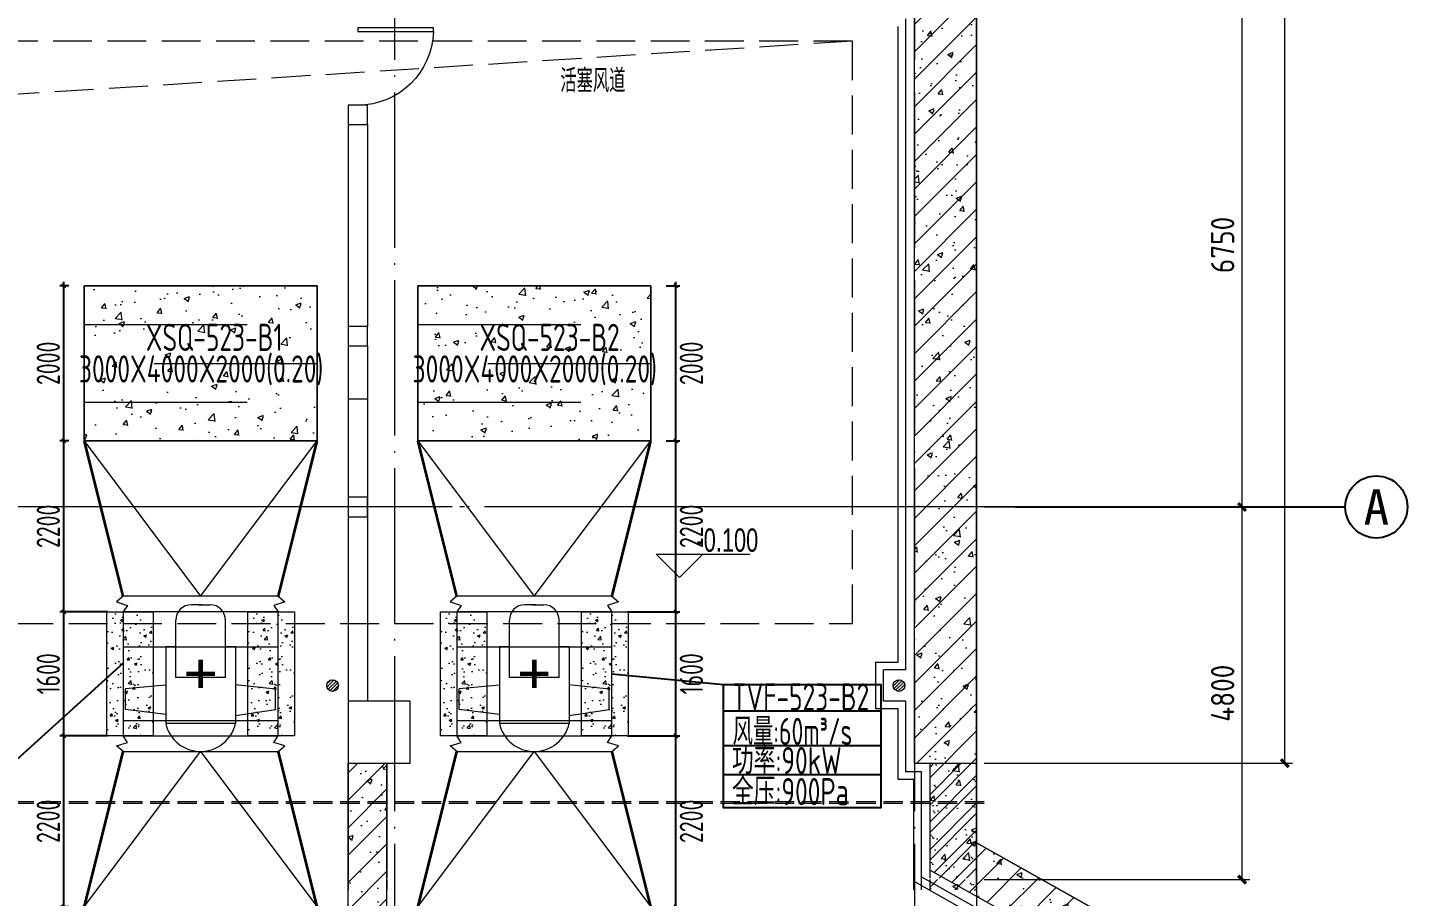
# Model space of a CAD drawing. Extents: x 4 to 13611208, y -605838 to 574722.
# Drawn here: x 13461467 to 13479250, y 179843 to 191035 of the extents above; entities that cross this region are included whole.
import ezdxf
from ezdxf.enums import TextEntityAlignment as Align

# ---------------------------------------------------------------- set-up
doc = ezdxf.new("R2010")
doc.units = 0
doc.header["$LTSCALE"] = 1000
doc.header["$MEASUREMENT"] = 0
doc.linetypes.add('DASH', pattern=[0.35, 0.25, -0.1])
doc.linetypes.add('DOTE', pattern=[2.42, 2, -0.2, 0.02, -0.2])
for name, color, linetype, lineweight in [('1-预埋件', 8, 'Continuous', 5), ('pipe排水', 8, 'Continuous', 5), ('SDF-设备', 1, 'Continuous', 5), ('SDF-风管', 3, 'Continuous', 20), ('建筑底图', 8, 'Continuous', 13)]:
    doc.layers.add(name, color=color, linetype=linetype, lineweight=lineweight)
for name, color, linetype in [('AXIS', 3, 'Continuous'), ('AXIS_TEXT', 7, 'Continuous'), ('SDF-标注', 7, 'Continuous')]:
    doc.layers.add(name, color=color, linetype=linetype)
doc.styles.add('67', font='gbenor.shx', dxfattribs={"width": 0.7, "bigfont": 'hztxt.shx'})
doc.styles.add('C', font='HZTXT_E', dxfattribs={"width": 0.7, "bigfont": 'HZTXT'})
doc.styles.add('COMPLEX', font='hztxt_e.shx', dxfattribs={"width": 0.6, "bigfont": 'HZTXT.shx'})
doc.styles.add('DIM_FONT', font='gbenor.shx', dxfattribs={"bigfont": 'gbcbig.shx'})
doc.styles.add('du', font='gbenor.shx', dxfattribs={"width": 0.8, "bigfont": 'hztxt.shx'})
doc.styles.add('宋体', font='')
doc.styles.add('晓游', font='gbenor.shx', dxfattribs={"width": 0.8, "bigfont": 'hztxt.shx'})
doc.styles.get('宋体').set_extended_font_data('SimSun')
doc.dimstyles.new('67', dxfattribs={"dimscale": 100, "dimtxt": 3, "dimasz": 0.5, "dimexe": 0.5, "dimexo": 2, "dimgap": 0.5, "dimtad": 2, "dimdec": 0, "dimrnd": 5, "dimzin": 0, "dimdsep": 46, "dimtxsty": 'du', "dimblk": 'ARCHTICK', "dimcen": 0, "dimdle": 0.5, "dimclrd": 256, "dimclre": 256, "dimclrt": 256, "dimazin": 0, "dimtfac": 1, "dimtdec": 0, "dimtix": 1, "dimtmove": 2, "dimatfit": 3, "dimfxl": 100, "dimtolj": 1, "dimtzin": 0, "dimlwd": -1, "dimlwe": -1, "dimarcsym": 0})
doc.dimstyles.new('_TCH_ARCH&&100', dxfattribs={"dimtxt": 300, "dimasz": 100, "dimexe": 100, "dimexo": 100, "dimgap": 100, "dimtad": 1, "dimdec": 0, "dimzin": 0, "dimdsep": 46, "dimtxsty": 'DIM_FONT', "dimblk": 'ARCHTICK', "dimcen": 0.09, "dimclrd": 3, "dimclre": 3, "dimclrt": 7, "dimaunit": 1, "dimazin": 2, "dimtfac": 1, "dimtdec": 0, "dimtix": 1, "dimtmove": 2, "dimatfit": 3, "dimfxl": 1, "dimtolj": 1, "dimtzin": 0, "dimlwd": 18, "dimlwe": 18, "dimarcsym": 0})
pattern_1 = [(50, (793255.26, 8e-09), (717.260183, -62.752135), [75, -825]), (355, (793255.26, 8e-09), (-138.751334, 752.192134), [60, -660]), (100.4514, (793315, -5.2), (578.50938, 689.439542), [63.74019, -701.14211]), (46.1842, (793255.26, 200), (1067.24105, -165.519014), [112.5, -1237.5]), (96.6356, (793344.2, 186.2), (934.662706, 974.11787), [95.61029, -1051.713]), (351.1842, (793255.3, 200), (934.661945, 974.1186), [90, -990]), (21, (793355.26, 150), (596.907052, -402.61889), [75, -825]), (326, (793355.26, 150), (243.31533, 725.150045), [60, -660]), (71.4514, (793405, 116.45), (840.22263, 322.530497), [63.74019, -701.14211]), (37.5, (793255.26, 8e-09), (12.1598553, 332.893854), [0, -652, 0, -670, 0, -662.5]), (7.5, (793255.26, 8e-09), (263.069537, 394.411712), [0, -382, 0, -637, 0, -252.5]), (327.5, (793032.26, 8e-09), (533.822436, -22.554872), [0, -250, 0, -780, 0, -1035]), (317.5, (792932.26, 8e-09), (583.18617, 100.104982), [0, -325, 0, -518, 0, -735])]
pattern_2 = [(45, (793255.26, 8e-09), (-176.7766953, 176.7766953), []), (50, (793255.26, 8e-09), (717.260183, -62.752135), [75, -825]), (355, (793255.26, 8e-09), (-138.751334, 752.192134), [60, -660]), (100.4514, (793315, -5.2), (578.50938, 689.439542), [63.74019, -701.14211]), (46.1842, (793255.26, 200), (1067.24105, -165.519014), [112.5, -1237.5]), (96.6356, (793344.2, 186.2), (934.662706, 974.11787), [95.61029, -1051.713]), (351.1842, (793255.3, 200), (934.661945, 974.1186), [90, -990]), (21, (793355.26, 150), (596.907052, -402.61889), [75, -825]), (326, (793355.26, 150), (243.31533, 725.150045), [60, -660]), (71.4514, (793405, 116.45), (840.22263, 322.530497), [63.74019, -701.14211]), (37.5, (793255.26, 8e-09), (12.1598553, 332.893854), [0, -652, 0, -670, 0, -662.5]), (7.5, (793255.26, 8e-09), (263.069537, 394.411712), [0, -382, 0, -637, 0, -252.5]), (327.5, (793032.26, 8e-09), (533.822436, -22.554872), [0, -250, 0, -780, 0, -1035]), (317.5, (792932.26, 8e-09), (583.18617, 100.104982), [0, -325, 0, -518, 0, -735])]
pattern_3 = [(45, (-133785.13, -33831), (-176.7766953, 176.7766953), []), (50, (-133785.13, -33831), (717.260183, -62.752135), [75, -825]), (355, (-133785.1, -33831), (-138.751334, 752.192134), [60, -660]), (100.4514, (-133725.36, -33836.2), (578.50938, 689.439542), [63.74019, -701.142112]), (46.1842, (-133785.1, -33631), (1067.24105, -165.519014), [112.5, -1237.5]), (96.6356, (-133696.2, -33644.8), (934.662706, 974.11787), [95.61029, -1051.713]), (351.1842, (-133785.1, -33631), (934.661945, 974.1186), [90, -990]), (21, (-133685.13, -33681), (596.907052, -402.61889), [75, -825]), (326, (-133685.1, -33681), (243.31533, 725.150045), [60, -660]), (71.4514, (-133635.4, -33714.55), (840.22263, 322.530497), [63.74019, -701.142112]), (37.5, (-133785.13, -33831), (12.1598553, 332.893854), [0, -652, 0, -670, 0, -662.5]), (7.5, (-133785.13, -33831), (263.069537, 394.411712), [0, -382, 0, -637, 0, -252.5]), (327.5, (-134008.13, -33831), (533.822436, -22.5548717), [0, -250, 0, -780, 0, -1035]), (317.5, (-134108.13, -33831), (583.18617, 100.104982), [0, -325, 0, -518, 0, -735])]

# ---------------------------------------------------------------- blocks, each defined once
blk = doc.blocks.new('地漏')
at = {"layer": 'pipe排水'}
h = blk.add_hatch(dxfattribs=at)
h.set_pattern_fill('ANSI31', color=8, scale=25, style=0)
h.set_pattern_definition([(45, (-444803.95, -349136.397), (-28.0633004, 28.0633004), [])])
h.paths.add_polyline_path([(100, 0, 1), (-100, 0, 1)])
blk.add_circle((0, 0), 100, dxfattribs=at)
blk = doc.blocks.new('埋件')
at = {"layer": '1-预埋件', "const_width": 50}
for points in [[(0, -159), (0, 159)], [(-159, 0), (159, 0)]]:
    blk.add_lwpolyline(points, dxfattribs=at)
blk = doc.blocks.new('_FZH')
blk.add_lwpolyline([(-0.5, -0.5), (0.5, -0.5), (0.5, 0.5), (-0.5, 0.5)], close=True)
blk = doc.blocks.new('_ArchTick')
at = {"color": 0, "linetype": 'ByBlock', "const_width": 0.4}
blk.add_lwpolyline([(-0.5, -0.5), (0.5, 0.5)], dxfattribs=at)
blk = doc.blocks.new('*D1310')
at = {"layer": 'AXIS', "color": 3, "lineweight": 18}
for p, q in [((13473797, 191610), (13477219, 191610)), ((13477119, 184860), (13477119, 191610)), ((13473797, 184860), (13477219, 184860))]:
    blk.add_line(p, q, dxfattribs=at)
at = {"layer": 'AXIS', "color": 3, "lineweight": 18, "xscale": 100, "yscale": 100, "zscale": 100}
for p, rotation in [((13477119, 191610), 90), ((13477119, 184860), 270)]:
    blk.add_blockref('_ArchTick', p, dxfattribs=dict(at, rotation=rotation))
at = {"layer": 'AXIS', "color": 7, "insert": (13476869, 188235), "char_height": 300, "attachment_point": 5, "rotation": 90, "style": 'DIM_FONT'}
blk.add_mtext('\\A1;6750', dxfattribs=at)
blk = doc.blocks.new('*D1309')
at = {"layer": 'AXIS', "color": 3, "lineweight": 18}
for p, q in [((13473797, 184860), (13477219, 184860)), ((13477119, 180060), (13477119, 184860)), ((13473797, 180060), (13477219, 180060))]:
    blk.add_line(p, q, dxfattribs=at)
at = {"layer": 'AXIS', "color": 3, "lineweight": 18, "xscale": 100, "yscale": 100, "zscale": 100}
for p, rotation in [((13477119, 184860), 90), ((13477119, 180060), 270)]:
    blk.add_blockref('_ArchTick', p, dxfattribs=dict(at, rotation=rotation))
at = {"layer": 'AXIS', "color": 7, "insert": (13476869, 182460), "char_height": 300, "attachment_point": 5, "rotation": 90, "style": 'DIM_FONT'}
blk.add_mtext('\\A1;4800', dxfattribs=at)
blk = doc.blocks.new('*D1312')
at = {"layer": 'AXIS', "color": 3, "lineweight": 18}
for p, q in [((13473797, 207860), (13477770, 207860)), ((13477670, 181560), (13477670, 207860)), ((13473797, 181560), (13477770, 181560))]:
    blk.add_line(p, q, dxfattribs=at)
at = {"layer": 'AXIS', "color": 3, "lineweight": 18, "xscale": 100, "yscale": 100, "zscale": 100}
for p, rotation in [((13477670, 207860), 90), ((13477670, 181560), 270)]:
    blk.add_blockref('_ArchTick', p, dxfattribs=dict(at, rotation=rotation))
at = {"layer": 'AXIS', "color": 7, "insert": (13477420, 194710), "char_height": 300, "attachment_point": 5, "rotation": 90, "style": 'DIM_FONT'}
blk.add_mtext('\\A1;26300', dxfattribs=at)
blk = doc.blocks.new('_AXISO')
blk.add_circle((0, 0), 0.5)
at = {"layer": 'AXIS_TEXT', "style": 'COMPLEX', "width": 1.041667}
blk.add_attdef('A', text='', height=0.56, dxfattribs=at).set_placement((-0.25, -0.28), (0.25, -0.28), align=Align.FIT)
blk = doc.blocks.new('$DorLib2D$00000001')
for p, q in [((0.45, 0.975), (0.5, 0.975)), ((0.45, 0), (0.45, 0.975)), ((0.5, 0), (0.5, 0.975)), ((0.5, 0), (0.45, 0))]:
    blk.add_line(p, q)
at = {"lineweight": 13}
blk.add_arc((0.475, 0), 0.975, 91.4693, 180, dxfattribs=at)
blk = doc.blocks.new('风机')
at = {"color": 1}
for p, q in [((-1000, 2000), (-1085, 1926)), ((1000, 2000), (-1000, 2000)), ((1000, 2000), (1085, 1926)), ((-1085, 1926), (-942, 1882)), ((-942, 1882), (-1000, 1800)), ((1000, 1800), (-1000, 1800)), ((-1000, 1800), (-1000, 200)), ((1085, 1926), (942, 1882)), ((942, 1882), (1000, 1800)), ((1000, 200), (1000, 1800)), ((-450, 650), (-450, 1640)), ((-450, 1640), (450, 1640)), ((450, 650), (450, 1640)), ((1000, 1600), (-1000, 1600)), ((-450, 1535), (-967, 1461)), ((-967, 1461), (-967, 1191)), ((450, 1522), (967, 1461)), ((967, 1461), (967, 1191)), ((-450, 1136), (-967, 1191)), ((450, 1146), (967, 1191)), ((-321, 1047), (-321, 310)), ((-321, 1047), (321, 1047)), ((321, 1047), (321, 310)), ((1000, 650), (-1000, 650)), ((-450, 650), (-321, 650)), ((321, 650), (450, 650)), ((-1000, 200), (1000, 200)), ((-942, 118), (-1000, 200)), ((942, 118), (1000, 200)), ((-1085, 74), (-942, 118)), ((-1000, 0), (-1085, 74)), ((-1000, 0), (1000, 0)), ((21, 110), (-121, 110)), ((-21, 110), (121, 110)), ((1085, 74), (942, 118)), ((1000, 0), (1085, 74))]:
    blk.add_line(p, q, dxfattribs=at)
for centre, radius, start, end in [((0, 1539), 461, 12.6544, 167.3456), ((-121, 310), 200, 180, 270), ((121, 310), 200, 270, 360)]:
    blk.add_arc(centre, radius, start, end, dxfattribs=at)
blk = doc.blocks.new('消声器(标准)')
at = {"color": 1}
for p, q in [((1000, 750), (300, 750)), ((700, 500), (0, 500)), ((1000, 250), (300, 250))]:
    blk.add_line(p, q, dxfattribs=at)
blk.add_lwpolyline([(0, 0), (1000, 0), (1000, 1000), (0, 1000)], close=True, dxfattribs=at)
at = {"color": 1, "style": '67', "width": 0.8, "flags": 1}
blk.add_attdef('1', (1000, 500), '', height=300, dxfattribs=at)
blk = doc.blocks.new('A$C236A5DBC')
at = {"layer": 'SDF-风管'}
for p, q in [((-1500, 2000), (0, 0)), ((0, 0), (1500, 2000))]:
    blk.add_line(p, q, dxfattribs=at)
at = {"layer": 'SDF-风管', "const_width": 35}
for points in [[(-1000, 0), (-1500, 2000)], [(1500, 2000), (1000, 0)], [(-1500, -4000), (-1000, -2000)], [(1500, -4000), (1000, -2000)]]:
    blk.add_lwpolyline(points, dxfattribs=at)
at = {"layer": 'SDF-风管'}
blk.add_lwpolyline([(-1500, -4000), (0, -2000), (1500, -4000)], dxfattribs=at)
at = {"layer": 'SDF-设备', "color": 1, "lineweight": -2, "xscale": -2.999999999999999, "rotation": 359.9999999999999}
for p, yscale in [((1500, 2000), 3), ((1500, -6000), 1.999999999999999)]:
    blk.add_blockref('消声器(标准)', p, dxfattribs=dict(at, yscale=yscale))
at = {"layer": 'SDF-设备', "color": 1, "xscale": -1, "rotation": 359.9999999999999}
blk.add_blockref('风机', (0, -2000), dxfattribs=at)
blk = doc.blocks.new('*D290')
at = {"layer": 'SDF-标注', "transparency": 16777216}
for p, q in [((13461934, 179660), (13461934, 181960)), ((13462497, 181910), (13461884, 181910)), ((13461997, 179710), (13461884, 179710))]:
    blk.add_line(p, q, dxfattribs=at)
at = {"layer": 'SDF-标注', "transparency": 16777216, "xscale": 50, "yscale": 50, "zscale": 50}
for p, rotation in [((13461934, 181910), 90), ((13461934, 179710), 270)]:
    blk.add_blockref('_ArchTick', p, dxfattribs=dict(at, rotation=rotation))
at = {"layer": 'SDF-标注', "transparency": 16777216, "insert": (13461734, 180810), "char_height": 300, "attachment_point": 5, "rotation": 90, "style": 'du'}
blk.add_mtext('\\A1;2200', dxfattribs=at)
blk = doc.blocks.new('*D291')
at = {"layer": 'SDF-标注', "transparency": 16777216}
for p, q in [((13461934, 181860), (13461934, 183560)), ((13462497, 183510), (13461884, 183510)), ((13462497, 181910), (13461884, 181910))]:
    blk.add_line(p, q, dxfattribs=at)
at = {"layer": 'SDF-标注', "transparency": 16777216, "xscale": 50, "yscale": 50, "zscale": 50}
for p, rotation in [((13461934, 183510), 90), ((13461934, 181910), 270)]:
    blk.add_blockref('_ArchTick', p, dxfattribs=dict(at, rotation=rotation))
at = {"layer": 'SDF-标注', "transparency": 16777216, "insert": (13461734, 182710), "char_height": 300, "attachment_point": 5, "rotation": 90, "style": 'du'}
blk.add_mtext('\\A1;1600', dxfattribs=at)
blk = doc.blocks.new('*D292')
at = {"layer": 'SDF-标注', "transparency": 16777216}
for p, q in [((13461997, 185710), (13461884, 185710)), ((13461934, 183460), (13461934, 185760)), ((13462484, 183510), (13461884, 183510))]:
    blk.add_line(p, q, dxfattribs=at)
at = {"layer": 'SDF-标注', "transparency": 16777216, "xscale": 50, "yscale": 50, "zscale": 50}
for p, rotation in [((13461934, 185710), 90), ((13461934, 183510), 270)]:
    blk.add_blockref('_ArchTick', p, dxfattribs=dict(at, rotation=rotation))
at = {"layer": 'SDF-标注', "transparency": 16777216, "insert": (13461734, 184610), "char_height": 300, "attachment_point": 5, "rotation": 90, "style": 'du'}
blk.add_mtext('\\A1;2200', dxfattribs=at)
blk = doc.blocks.new('*D293')
at = {"layer": 'SDF-标注', "transparency": 16777216}
for p, q in [((13461997, 187710), (13461884, 187710)), ((13461934, 185660), (13461934, 187760)), ((13461997, 185710), (13461884, 185710))]:
    blk.add_line(p, q, dxfattribs=at)
at = {"layer": 'SDF-标注', "transparency": 16777216, "xscale": 50, "yscale": 50, "zscale": 50}
for p, rotation in [((13461934, 187710), 90), ((13461934, 185710), 270)]:
    blk.add_blockref('_ArchTick', p, dxfattribs=dict(at, rotation=rotation))
at = {"layer": 'SDF-标注', "transparency": 16777216, "insert": (13461734, 186710), "char_height": 300, "attachment_point": 5, "rotation": 90, "style": 'du'}
blk.add_mtext('\\A1;2000', dxfattribs=at)
blk = doc.blocks.new('*D299')
at = {"layer": 'SDF-标注', "transparency": 16777216}
for p, q in [((13469822, 179660), (13469822, 181960)), ((13469197, 181910), (13469872, 181910)), ((13469697, 179710), (13469872, 179710))]:
    blk.add_line(p, q, dxfattribs=at)
at = {"layer": 'SDF-标注', "transparency": 16777216, "xscale": 50, "yscale": 50, "zscale": 50}
for p, rotation in [((13469822, 181910), 90), ((13469822, 179710), 270)]:
    blk.add_blockref('_ArchTick', p, dxfattribs=dict(at, rotation=rotation))
at = {"layer": 'SDF-标注', "transparency": 16777216, "insert": (13470022, 180810), "char_height": 300, "attachment_point": 5, "rotation": 90, "style": 'du'}
blk.add_mtext('\\A1;2200', dxfattribs=at)
blk = doc.blocks.new('*D300')
at = {"layer": 'SDF-标注', "transparency": 16777216}
for p, q in [((13469822, 181860), (13469822, 183560)), ((13469197, 183510), (13469872, 183510)), ((13469197, 181910), (13469872, 181910))]:
    blk.add_line(p, q, dxfattribs=at)
at = {"layer": 'SDF-标注', "transparency": 16777216, "xscale": 50, "yscale": 50, "zscale": 50}
for p, rotation in [((13469822, 183510), 90), ((13469822, 181910), 270)]:
    blk.add_blockref('_ArchTick', p, dxfattribs=dict(at, rotation=rotation))
at = {"layer": 'SDF-标注', "transparency": 16777216, "insert": (13470022, 182710), "char_height": 300, "attachment_point": 5, "rotation": 90, "style": 'du'}
blk.add_mtext('\\A1;1600', dxfattribs=at)
blk = doc.blocks.new('*D301')
at = {"layer": 'SDF-标注', "transparency": 16777216}
for p, q in [((13469697, 185710), (13469872, 185710)), ((13469822, 183460), (13469822, 185760)), ((13469197, 183510), (13469872, 183510))]:
    blk.add_line(p, q, dxfattribs=at)
at = {"layer": 'SDF-标注', "transparency": 16777216, "xscale": 50, "yscale": 50, "zscale": 50}
for p, rotation in [((13469822, 185710), 90), ((13469822, 183510), 270)]:
    blk.add_blockref('_ArchTick', p, dxfattribs=dict(at, rotation=rotation))
at = {"layer": 'SDF-标注', "transparency": 16777216, "insert": (13470022, 184610), "char_height": 300, "attachment_point": 5, "rotation": 90, "style": 'du'}
blk.add_mtext('\\A1;2200', dxfattribs=at)
blk = doc.blocks.new('*D302')
at = {"layer": 'SDF-标注', "transparency": 16777216}
for p, q in [((13469697, 187710), (13469872, 187710)), ((13469822, 185660), (13469822, 187760)), ((13469697, 185710), (13469872, 185710))]:
    blk.add_line(p, q, dxfattribs=at)
at = {"layer": 'SDF-标注', "transparency": 16777216, "xscale": 50, "yscale": 50, "zscale": 50}
for p, rotation in [((13469822, 187710), 90), ((13469822, 185710), 270)]:
    blk.add_blockref('_ArchTick', p, dxfattribs=dict(at, rotation=rotation))
at = {"layer": 'SDF-标注', "transparency": 16777216, "insert": (13470022, 186710), "char_height": 300, "attachment_point": 5, "rotation": 90, "style": 'du'}
blk.add_mtext('\\A1;2000', dxfattribs=at)

msp = doc.modelspace()

# ---------------------------------------------------------------- hatches: boundary and pattern name
at = {"layer": '建筑底图'}
h = msp.add_hatch(dxfattribs=at)
h.set_pattern_fill('钢筋混凝土', color=8, scale=100, style=0)
h.set_pattern_definition(pattern_2)
h.paths.add_polyline_path([(13473697.4, 197809.5), (13472897.4, 197809.5), (13472897.4, 182244.5), (13473697.4, 182244.5)])
h = msp.add_hatch(dxfattribs=at)
h.set_pattern_fill('混凝土', color=8, scale=100, style=0)
h.set_pattern_definition(pattern_1)
h.paths.add_polyline_path([(13465197.4, 185709.5), (13462197.4, 185709.5), (13462197.4, 187709.5), (13465197.4, 187709.5)])
h = msp.add_hatch(dxfattribs=at)
h.set_pattern_fill('混凝土', color=8, scale=100, style=0)
h.set_pattern_definition(pattern_1)
h.paths.add_polyline_path([(13465197.4, 185709.5), (13462197.4, 185709.5), (13462197.4, 187709.5), (13465197.4, 187709.5)])
h = msp.add_hatch(dxfattribs=at)
h.set_pattern_fill('混凝土', color=8, scale=100, style=0)
h.set_pattern_definition(pattern_1)
h.paths.add_polyline_path([(13469497.4, 185709.5), (13466497.4, 185709.5), (13466497.4, 187709.5), (13469497.4, 187709.5)])
h = msp.add_hatch(dxfattribs=at)
h.set_pattern_fill('混凝土', color=8, scale=100, style=0)
h.set_pattern_definition(pattern_1)
h.paths.add_polyline_path([(13469497.4, 185709.5), (13466497.4, 185709.5), (13466497.4, 187709.5), (13469497.4, 187709.5)])
h = msp.add_hatch(dxfattribs=at)
h.set_pattern_fill('AR-CONC', color=8, scale=50, style=0)
h.set_pattern_definition([(50, (8754934.87, 153330.02), (358.630091, -31.376067), [37.5, -412.5]), (355, (8754934.87, 153330), (-69.375667, 376.096067), [30, -330]), (100.4514, (8754964.75, 153327.4), (289.25469, 344.71977), [31.870095, -350.571056]), (46.1842, (8754934.87, 153430), (533.620524, -82.759507), [56.25, -618.75]), (96.6356, (8754979.33, 153423.1), (467.33135, 487.058935), [47.805144, -525.8565]), (351.1842, (8754934.87, 153430), (467.33097, 487.0593), [45, -495]), (21, (8754984.87, 153405.02), (298.453526, -201.309445), [37.5, -412.5]), (326, (8754984.87, 153405), (121.657666, 362.575023), [30, -330]), (71.4514, (8755009.74, 153388.24), (420.111314, 161.265248), [31.870095, -350.571056]), (37.5, (8754934.87, 153330.02), (6.0799277, 166.446927), [0, -326, 0, -335, 0, -331.25]), (7.5, (8754934.87, 153330.02), (131.534769, 197.205856), [0, -191, 0, -318.5, 0, -126.25]), (327.5, (8754823.37, 153330.02), (266.911218, -11.277436), [0, -125, 0, -390, 0, -517.5]), (317.5, (8754773.37, 153330.02), (291.593085, 50.052491), [0, -162.5, 0, -259, 0, -367.5])])
h.paths.add_polyline_path([(13463087.4, 183509.5), (13463087.4, 181909.5), (13462487.4, 181909.5), (13462487.4, 183509.5)])
h = msp.add_hatch(dxfattribs=at)
h.set_pattern_fill('AR-CONC', color=8, scale=50, style=0)
h.set_pattern_definition([(50, (8756754.87, 153330.02), (358.630091, -31.376067), [37.5, -412.5]), (355, (8756754.87, 153330), (-69.375667, 376.096067), [30, -330]), (100.4514, (8756784.75, 153327.4), (289.25469, 344.71977), [31.870095, -350.571056]), (46.1842, (8756754.87, 153430), (533.620524, -82.759507), [56.25, -618.75]), (96.6356, (8756799.33, 153423.1), (467.33135, 487.058935), [47.805144, -525.8565]), (351.1842, (8756754.87, 153430), (467.33097, 487.0593), [45, -495]), (21, (8756804.87, 153405.02), (298.453526, -201.309445), [37.5, -412.5]), (326, (8756804.87, 153405), (121.657666, 362.575023), [30, -330]), (71.4514, (8756829.74, 153388.24), (420.111314, 161.265248), [31.870095, -350.571056]), (37.5, (8756754.87, 153330.02), (6.0799277, 166.446927), [0, -326, 0, -335, 0, -331.25]), (7.5, (8756754.87, 153330.02), (131.534769, 197.205856), [0, -191, 0, -318.5, 0, -126.25]), (327.5, (8756643.37, 153330.02), (266.911218, -11.277436), [0, -125, 0, -390, 0, -517.5]), (317.5, (8756593.37, 153330.02), (291.593085, 50.052491), [0, -162.5, 0, -259, 0, -367.5])])
h.paths.add_polyline_path([(13464907.4, 183509.5), (13464907.4, 181909.5), (13464307.4, 181909.5), (13464307.4, 183509.5)])
h = msp.add_hatch(dxfattribs=at)
h.set_pattern_fill('AR-CONC', color=8, scale=50, style=0)
h.set_pattern_definition([(50, (8759234.87, 153330.02), (358.630091, -31.376067), [37.5, -412.5]), (355, (8759234.87, 153330), (-69.375667, 376.096067), [30, -330]), (100.4514, (8759264.75, 153327.4), (289.25469, 344.71977), [31.870095, -350.571056]), (46.1842, (8759234.87, 153430), (533.620524, -82.759507), [56.25, -618.75]), (96.6356, (8759279.33, 153423.1), (467.33135, 487.058935), [47.805144, -525.8565]), (351.1842, (8759234.87, 153430), (467.33097, 487.0593), [45, -495]), (21, (8759284.87, 153405.02), (298.453526, -201.309445), [37.5, -412.5]), (326, (8759284.87, 153405), (121.657666, 362.575023), [30, -330]), (71.4514, (8759309.74, 153388.24), (420.111314, 161.265248), [31.870095, -350.571056]), (37.5, (8759234.87, 153330.02), (6.0799277, 166.446927), [0, -326, 0, -335, 0, -331.25]), (7.5, (8759234.87, 153330.02), (131.534769, 197.205856), [0, -191, 0, -318.5, 0, -126.25]), (327.5, (8759123.37, 153330.02), (266.911218, -11.277436), [0, -125, 0, -390, 0, -517.5]), (317.5, (8759073.37, 153330.02), (291.593085, 50.052491), [0, -162.5, 0, -259, 0, -367.5])])
h.paths.add_polyline_path([(13467387.4, 183509.5), (13467387.4, 181909.5), (13466787.4, 181909.5), (13466787.4, 183509.5)])
h = msp.add_hatch(dxfattribs=at)
h.set_pattern_fill('AR-CONC', color=8, scale=50, style=0)
h.set_pattern_definition([(50, (8761054.87, 153330.02), (358.630091, -31.376067), [37.5, -412.5]), (355, (8761054.87, 153330), (-69.375667, 376.096067), [30, -330]), (100.4514, (8761084.75, 153327.4), (289.25469, 344.71977), [31.870095, -350.571056]), (46.1842, (8761054.87, 153430), (533.620524, -82.759507), [56.25, -618.75]), (96.6356, (8761099.33, 153423.1), (467.33135, 487.058935), [47.805144, -525.8565]), (351.1842, (8761054.87, 153430), (467.33097, 487.0593), [45, -495]), (21, (8761104.87, 153405.02), (298.453526, -201.309445), [37.5, -412.5]), (326, (8761104.87, 153405), (121.657666, 362.575023), [30, -330]), (71.4514, (8761129.74, 153388.24), (420.111314, 161.265248), [31.870095, -350.571056]), (37.5, (8761054.87, 153330.02), (6.0799277, 166.446927), [0, -326, 0, -335, 0, -331.25]), (7.5, (8761054.87, 153330.02), (131.534769, 197.205856), [0, -191, 0, -318.5, 0, -126.25]), (327.5, (8760943.37, 153330.02), (266.911218, -11.277436), [0, -125, 0, -390, 0, -517.5]), (317.5, (8760893.37, 153330.02), (291.593085, 50.052491), [0, -162.5, 0, -259, 0, -367.5])])
h.paths.add_polyline_path([(13469207.4, 183509.5), (13469207.4, 181909.5), (13468607.4, 181909.5), (13468607.4, 183509.5)])
h = msp.add_hatch(dxfattribs=at)
h.set_pattern_fill('钢筋混凝土', color=8, scale=100, style=0)
h.set_pattern_definition(pattern_2)
h.paths.add_polyline_path([(13473097.4, 180079.5), (13473697.4, 180079.5), (13473697.4, 182259.5), (13472897.4, 182259.5), (13472897.4, 181559.5), (13473097.4, 181559.5)])
h.paths.add_polyline_path([(13473097.4, 179926.5), (13473697.4, 179926.5), (13473697.4, 180059.5), (13473097.4, 180059.5)])
h = msp.add_hatch(dxfattribs=at)
h.set_pattern_fill('钢筋混凝土', color=8, scale=100, style=0)
h.set_pattern_definition(pattern_3)
h.paths.add_polyline_path([(13465847.4, 175959.5), (13466097.4, 176109.5), (13466097.4, 181559.5), (13465597.4, 181559.5), (13465597.4, 176109.5)])
h = msp.add_hatch(dxfattribs=at)
h.set_pattern_fill('钢筋混凝土', color=8, scale=100, style=0)
h.set_pattern_definition(pattern_3)
h.paths.add_polyline_path([(13473097.4, 180182.5), (13473697.4, 180533.5), (13473697.4, 181559.5), (13473097.4, 181559.5)])
h = msp.add_hatch(dxfattribs=at)
h.set_pattern_fill('钢筋混凝土', color=8, scale=100, style=0)
h.set_pattern_definition(pattern_3)
h.paths.add_polyline_path([(13473697.4, 180533.5), (13473097.4, 180182.5), (13476697.4, 178158.5), (13477297.4, 178509.5)])

# ---------------------------------------------------------------- linework, layer by layer
at = {"layer": 'AXIS'}
msp.add_line((13474197.4, 184859.5), (13478449.9, 184859.5), dxfattribs=at)
at = {"layer": 'SDF-标注'}
for p, q in [((13462697.4, 182849), (13461086.5, 181390.8)), ((13468997.4, 182709.5), (13470437.4, 182572.3)), ((13470437.4, 182232.6), (13472465, 182232.6)), ((13470437.4, 181788.6), (13472465, 181788.6)), ((13470437.4, 181413.4), (13472465, 181413.4))]:
    msp.add_line(p, q, dxfattribs=at)
msp.add_lwpolyline([(13470437.4, 182572.3), (13472465, 182572.3), (13472465, 180982.2), (13470437.4, 180982.2)], close=True, dxfattribs=at)
at = {"layer": '建筑底图', "color": 8, "linetype": 'ByBlock', "lineweight": 0, "ltscale": 0.1}
msp.add_line((13473697.4, 210833), (13473697.4, 177383), dxfattribs=at)
at = {"layer": '建筑底图', "color": 8, "linetype": 'DOTE'}
for p, q in [((13466197.4, 209559.5), (13466197.4, 163209.5)), ((13472897.4, 209559.5), (13472897.4, 163209.5)), ((13474197.4, 184859.5), (13119297.4, 184859.5))]:
    msp.add_line(p, q, dxfattribs=at)
at = {"layer": '建筑底图', "color": 8}
for p, q in [((13473697.4, 179926.5), (13473697.4, 207859.5)), ((13472897.4, 181559.5), (13472897.4, 191259.5)), ((13472787.4, 182759.5), (13472787.4, 191149.5)), ((13465597.4, 189784.5), (13465597.4, 187184.5)), ((13465847.4, 189784.5), (13465847.4, 187184.5)), ((13465597.4, 186934.5), (13465597.4, 184984.5)), ((13465847.4, 186934.5), (13465847.4, 184984.5)), ((13465597.4, 186249.5), (13465597.4, 182359.5)), ((13465847.4, 186249.5), (13465597.4, 186249.5)), ((13465847.4, 186249.5), (13465847.4, 182359.5)), ((13472787.4, 182759.5), (13472787.4, 186249.5)), ((13472897.4, 181559.5), (13472897.4, 186249.5)), ((13473697.4, 181559.5), (13473697.4, 186249.5)), ((13465597.4, 184734.5), (13465597.4, 182359.5)), ((13465847.4, 184734.5), (13465847.4, 182359.5)), ((13472397.4, 182259.5), (13472397.4, 182859.5)), ((13472397.4, 182259.5), (13472397.4, 182859.5)), ((13472497.4, 182359.5), (13472497.4, 182759.5)), ((13472787.4, 182759.5), (13472497.4, 182759.5)), ((13472497.4, 182359.5), (13472497.4, 182759.5)), ((13472787.4, 182759.5), (13472497.4, 182759.5)), ((13472787.4, 182359.5), (13472497.4, 182359.5)), ((13472787.4, 182359.5), (13472497.4, 182359.5)), ((13472787.4, 181449.5), (13472787.4, 182359.5)), ((13472787.4, 181449.5), (13472787.4, 182359.5)), ((13472687.4, 182259.5), (13472397.4, 182259.5)), ((13472687.4, 182259.5), (13472397.4, 182259.5)), ((13472687.4, 181349.5), (13472687.4, 182259.5)), ((13472687.4, 181349.5), (13472687.4, 182259.5)), ((13465597.4, 181559.5), (13465597.4, 180079.5)), ((13465597.4, 176109.5), (13465597.4, 181559.5)), ((13466097.4, 181559.5), (13466097.4, 180079.5)), ((13466097.4, 176109.5), (13466097.4, 181559.5)), ((13472897.4, 181559.5), (13473097.4, 181559.5)), ((13472897.4, 181559.5), (13473697.4, 181559.5)), ((13473097.4, 180079.5), (13473097.4, 181559.5)), ((13473097.4, 180182.5), (13473097.4, 181559.5)), ((13473097.4, 181559.5), (13473697.4, 181559.5)), ((13473697.4, 180533.5), (13473697.4, 181559.5)), ((13472987.4, 181449.5), (13472787.4, 181449.5)), ((13472987.4, 181449.5), (13472787.4, 181449.5)), ((13472987.4, 179926.5), (13472987.4, 181449.5)), ((13472987.4, 180095.7), (13472987.4, 181449.5)), ((13472887.4, 181349.5), (13472687.4, 181349.5)), ((13472887.4, 181349.5), (13472687.4, 181349.5)), ((13472887.4, 179926.5), (13472887.4, 181349.5)), ((13472887.4, 180037.2), (13472887.4, 181349.5)), ((13473697.4, 180533.5), (13477297.4, 178509.5)), ((13473097.4, 180182.5), (13476697.4, 178158.5)), ((13465597.4, 180059.5), (13465597.4, 179926.5)), ((13466097.4, 180059.5), (13466097.4, 179926.5)), ((13472887.4, 180037.2), (13476487.4, 178013.2)), ((13472987.4, 180095.7), (13476587.4, 178071.7)), ((13473097.4, 179926.5), (13473097.4, 180059.5))]:
    msp.add_line(p, q, dxfattribs=at)
at = {"layer": '建筑底图', "color": 8, "linetype": 'DOTE', "ltscale": 3}
msp.add_line((13473697.4, 184859.5), (13439786.4, 184859.5), dxfattribs=at)
at = {"layer": '建筑底图'}
for p, q in [((13469869.5, 183949.9), (13469569.5, 184249.9)), ((13469569.5, 184249.9), (13470775.5, 184249.9)), ((13469869.5, 183949.9), (13470169.5, 184249.9))]:
    msp.add_line(p, q, dxfattribs=at)
at = {"layer": '建筑底图', "color": 8, "linetype": 'DASH'}
for p, q in [((13473797.4, 181059.5), (13443697.4, 181059.5)), ((13473797.4, 181039.5), (13443697.4, 181039.5))]:
    msp.add_line(p, q, dxfattribs=at)
at = {"layer": '建筑底图', "color": 8}
for points in [[(13434297, 165209.5), (13477297.4, 165209.5), (13477297.4, 178509.5), (13473697.4, 180533.5), (13473697.4, 207859.5), (13459597.4, 207859.5)], [(13472397.4, 182859.5), (13472687.4, 182859.5), (13472687.4, 191049.5)], [(13472397.4, 182859.5), (13472687.4, 182859.5), (13472687.4, 186249.5)], [(13472887.4, 179926.5), (13472887.4, 180849.5)]]:
    msp.add_lwpolyline(points, dxfattribs=at)
at = {"layer": '建筑底图', "color": 8, "linetype": 'DASH', "ltscale": 2}
msp.add_lwpolyline([(13472097.4, 190859.5), (13460597.4, 190859.5), (13460597.4, 183359.5), (13472097.4, 183359.5)], close=True, dxfattribs=at)
msp.add_lwpolyline([(13472097.4, 190859.5), (13461154.8, 190164), (13460597.4, 183359.5)], dxfattribs=at)
at = {"layer": '建筑底图', "color": 8}
for points in [[(13465197.4, 185709.5), (13462197.4, 185709.5), (13462197.4, 187709.5), (13465197.4, 187709.5)], [(13469497.4, 185709.5), (13466497.4, 185709.5), (13466497.4, 187709.5), (13469497.4, 187709.5)], [(13463087.4, 183509.5), (13463087.4, 181909.5), (13462487.4, 181909.5), (13462487.4, 183509.5)], [(13464907.4, 183509.5), (13464907.4, 181909.5), (13464307.4, 181909.5), (13464307.4, 183509.5)], [(13467387.4, 183509.5), (13467387.4, 181909.5), (13466787.4, 181909.5), (13466787.4, 183509.5)], [(13469207.4, 183509.5), (13469207.4, 181909.5), (13468607.4, 181909.5), (13468607.4, 183509.5)]]:
    msp.add_lwpolyline(points, close=True, dxfattribs=at)

# ---------------------------------------------------------------- block references
at = {"layer": 'AXIS'}
ref = msp.add_blockref('_AXISO', (13478849.9, 184859.5), dxfattribs=dict(at, xscale=800, yscale=800, zscale=2400))
ref.add_attrib('A', 'A', dxfattribs={"layer": 'AXIS_TEXT', "height": 452.9, "style": '宋体', "width": 1.022727}).set_placement((13478685.2, 184633.1), (13479014.6, 184633.1), align=Align.FIT)
at = {"layer": 'SDF-设备', "xscale": -1, "rotation": 180}
for p in [(13463697.4, 181709.5), (13467997.4, 181709.5)]:
    msp.add_blockref('A$C236A5DBC', p, dxfattribs=at)
at = {"layer": '建筑底图', "color": 8, "xscale": -1000, "yscale": 1000, "zscale": -1000, "rotation": 270.0000000000863}
msp.add_blockref('$DorLib2D$00000001', (13465722.4, 190534.5), dxfattribs=at)
at = {"layer": '建筑底图', "color": 8}
for name, p, xscale, yscale, zscale in [('_FZH', (13465722.4, 189909.5), 250, 250, 250), ('_FZH', (13465722.4, 187059.5), 250, 250, 250), ('_FZH', (13465722.4, 184859.5), 250, 250, 250), ('埋件', (13463697.4, 182709.5), -1.151999999899417, 1.151999999899417, 1.151999999899417), ('埋件', (13467997.4, 182709.5), -1.151999999899417, 1.151999999899417, 1.151999999899417), ('_FZH', (13465997.4, 181959.5), 800, 800, 800), ('_FZH', (13465997.4, 181959.5), 800, 800, 800)]:
    msp.add_blockref(name, p, dxfattribs=dict(at, xscale=xscale, yscale=yscale, zscale=zscale))
at = {"layer": '建筑底图', "color": 8, "ltscale": 3.5, "xscale": 0.7499999999999998, "yscale": 0.7499999999999998, "zscale": 0.7499999999999998}
for p in [(13465397.6, 182559.5), (13465397.6, 182559.5), (13472697.6, 182559.5), (13472697.6, 182559.5)]:
    msp.add_blockref('地漏', p, dxfattribs=at)

# ---------------------------------------------------------------- texts
at = {"layer": 'SDF-标注'}
for s, style, width, p in [('XSQ-523-B1', '晓游', 0.8, (13462990.7, 186869.2)), ('XSQ-523-B2', '晓游', 0.8, (13467290.7, 186869.2)), ('TVF-523-B2', '晓游', 0.8, (13470545, 182237, 0)), ('风量:60m³/s', '67', 0.75, (13470552.7, 181793, 0)), ('功率:90kW', '晓游', 0.8, (13470545, 181417.8, 0)), ('全压:900Pa', '晓游', 0.8, (13470545, 181017.8, 0))]:
    msp.add_text(s, height=350, dxfattribs=dict(at, style=style, width=width)).set_placement(p)
at = {"layer": 'SDF-标注', "style": '晓游', "width": 0.8}
for p in [(13463704.4, 186638.3, 0.2), (13468004.4, 186638.3, 0.2)]:
    msp.add_text('3000X4000X2000(0.20)', height=350, dxfattribs=at).set_placement(p, align=Align.MIDDLE)
at = {"layer": '建筑底图', "style": 'C', "width": 0.7}
for s, p in [('活塞风道', (13468332.3, 190200.5)), ('-0.100', (13470087.2, 184282.8))]:
    msp.add_text(s, height=300, dxfattribs=at).set_placement(p)

# ---------------------------------------------------------------- dimensions: what is measured, and where the dimension line sits
at = {"layer": 'AXIS'}
for p1, p2, distance, picture, middle in [((13473697.4, 181559.5), (13473697.4, 207859.5), -3972.1, '*D1312', (13477419.5, 194709.5)), ((13473697.4, 184859.5), (13473697.4, 191609.5), -3421.2, '*D1310', (13476868.5, 188234.5)), ((13473697.4, 180059.5), (13473697.4, 184859.5), -3421.2, '*D1309', (13476868.5, 182459.5))]:
    dim = msp.add_aligned_dim(p1=p1, p2=p2, distance=distance, dimstyle='_TCH_ARCH&&100', dxfattribs=at)
    dim.commit()
    dim.dimension.update_dxf_attribs({"geometry": picture, "text_midpoint": middle})
at = {"layer": 'SDF-标注'}
for base, p1, p2, picture, middle in [((13461934.4, 187709.5), (13462197.4, 185709.5), (13462197.4, 187709.5), '*D293', (13461734.4, 186709.5)), ((13469822.4, 187709.5), (13469497.4, 185709.5), (13469497.4, 187709.5), '*D302', (13470022.4, 186709.5)), ((13461934.4, 185709.5), (13462684.1, 183509.5), (13462197.4, 185709.5), '*D292', (13461734.4, 184609.5)), ((13469822.4, 185709.5), (13468997.4, 183509.5), (13469497.4, 185709.5), '*D301', (13470022.4, 184609.5)), ((13461934.4, 183509.5), (13462697.4, 181909.5), (13462697.4, 183509.5), '*D291', (13461734.4, 182709.5)), ((13469822.4, 183509.5), (13468997.4, 181909.5), (13468997.4, 183509.5), '*D300', (13470022.4, 182709.5)), ((13461934.4, 181909.5), (13462197.4, 179709.5), (13462697.4, 181909.5), '*D290', (13461734.4, 180809.5)), ((13469822.4, 181909.5), (13469497.4, 179709.5), (13468997.4, 181909.5), '*D299', (13470022.4, 180809.5))]:
    dim = msp.add_linear_dim(base=base, p1=p1, p2=p2, angle=90, dimstyle='67', dxfattribs=at)
    dim.commit()
    dim.dimension.update_dxf_attribs({"geometry": picture, "text_midpoint": middle})

doc.saveas('drawing.dxf')
